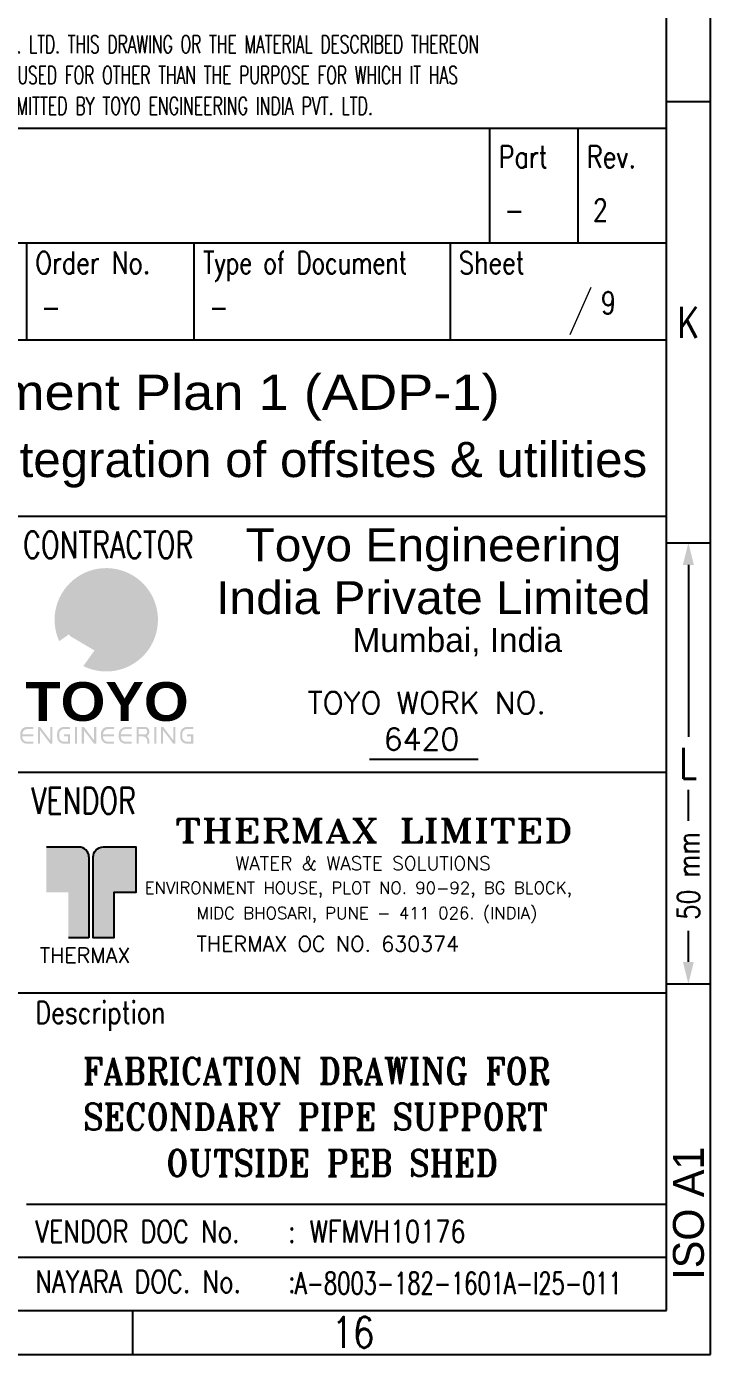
# Model space of a CAD drawing. Header units: inches. Extents: x 0 to 4002, y 0 to 2847.
# Drawn here: x 3625 to 4002, y 0 to 734 of the extents above; entities that cross this region are included whole.
import ezdxf
from ezdxf.enums import TextEntityAlignment as Align

# ---------------------------------------------------------------- set-up
doc = ezdxf.new("R2010")
doc.units = ezdxf.units.IN
doc.header["$MEASUREMENT"] = 0
doc.layers.add('DWGSHEET', color=7, linetype='Continuous')
doc.styles.add('ROMANS', font='romans.shx', dxfattribs={"width": 0.85})
doc.styles.add('ROMANT', font='romant.shx', dxfattribs={"height": 0.03125})
doc.styles.add('RT', font='ROMANT')
doc.styles.add('simplex', font='simplex.shx', dxfattribs={"width": 0.5, "height": 1000})
doc.styles.add('TKTypeRegular', font='')
doc.styles.add('TOYO', font='ariblk.ttf', dxfattribs={"width": 0.93})
doc.styles.add('TOYO ENGG PVT LTD', font='arial.ttf')
doc.styles.get('TKTypeRegular').set_extended_font_data('TKTypeRegular')

# ---------------------------------------------------------------- blocks, each defined once
blk = doc.blocks.new('Toyo_New_Logo')
at = {"layer": 'DWGSHEET', "linetype": 'Continuous', "true_color": 0x2d4c92}
h = blk.add_hatch(color=167, dxfattribs=at)
edge = h.paths.add_edge_path()
edge.add_ellipse((5.931, -5.436), major_axis=(-2.862, 0), ratio=0.896327, start_angle=75.04335, end_angle=395.04017, ccw=False)
edge.add_line((5.192, -7.914), (4.49, -8.893))
edge.add_arc((5.931, -5.991), 3.24, 243.5897, 564.40311)
edge.add_line((2.98, -7.33), (3.588, -6.908))
at = {"layer": 'DWGSHEET', "linetype": 'Continuous', "true_color": 0x349bd7}
h = blk.add_hatch(color=153, dxfattribs=at)
edge = h.paths.add_edge_path()
edge.add_ellipse((5.931, -4.852), major_axis=(-2.458, 0), ratio=0.77093, start_angle=212.25062, end_angle=411.71451, ccw=False)
edge.add_ellipse((5.931, -4.852), major_axis=(-2.458, 0), ratio=0.77093, start_angle=209.78989, end_angle=212.25062, ccw=False)
edge.add_ellipse((5.931, -4.852), major_axis=(-2.458, 0), ratio=0.77093, start_angle=92.32141, end_angle=209.78989, ccw=False)
edge.add_line((6.03, -6.745), (5.192, -7.914))
edge.add_ellipse((5.931, -5.436), major_axis=(-2.862, 0), ratio=0.896327, start_angle=75.04335, end_angle=395.04017)
edge.add_line((3.588, -6.908), (4.408, -6.339))
at = {"layer": 'DWGSHEET', "linetype": 'Continuous', "true_color": 0xa5d8f6}
h = blk.add_hatch(color=141, dxfattribs=at)
edge = h.paths.add_edge_path()
edge.add_ellipse((5.931, -4.852), major_axis=(-2.458, 0), ratio=0.77093, start_angle=212.25062, end_angle=411.71451)
edge.add_line((4.408, -6.339), (8.009, -3.841))
edge = h.paths.add_edge_path()
edge.add_ellipse((5.931, -4.852), major_axis=(-2.458, 0), ratio=0.77093, start_angle=92.32141, end_angle=209.78989)
edge.add_line((8.064, -3.911), (6.03, -6.745))
at = {"layer": 'DWGSHEET', "linetype": 'Continuous', "true_color": 0x2d4c92}
h = blk.add_hatch(color=167, dxfattribs=at)
h.paths.add_polyline_path([(1.352, -13.169), (0.67, -13.169), (0.67, -13.162, -0.392434), (0.962, -12.839), (1.352, -12.839), (1.352, -12.708), (0.962, -12.708, 0.414214), (0.539, -13.13), (0.539, -13.34, 0.399781), (0.941, -13.762), (1.352, -13.762), (1.352, -13.632), (0.962, -13.632, -0.414214), (0.67, -13.34), (0.67, -13.3), (1.352, -13.3)])
h.paths.add_polyline_path([(1.783, -12.919), (2.422, -13.762), (2.553, -13.762), (2.553, -12.707), (2.422, -12.707), (2.422, -13.545), (1.783, -12.708), (1.653, -12.708), (1.653, -13.762), (1.783, -13.762)])
h.paths.add_polyline_path([(2.984, -13.13, -0.414214), (3.276, -12.839), (3.666, -12.839), (3.666, -12.708), (3.276, -12.708, 0.414214), (2.853, -13.13), (2.853, -13.34, 0.399781), (3.255, -13.762), (3.666, -13.762), (3.666, -13.169), (3.277, -13.169), (3.277, -13.3), (3.535, -13.3), (3.535, -13.632), (3.276, -13.632, -0.414214), (2.984, -13.34)])
h.paths.add_polyline_path([(4.098, -12.708), (3.967, -12.708), (3.967, -13.762), (4.098, -13.762)])
h.paths.add_polyline_path([(4.529, -12.919), (5.167, -13.762), (5.299, -13.762), (5.299, -12.708), (5.168, -12.708), (5.168, -13.545), (4.529, -12.708), (4.398, -12.708), (4.398, -13.762), (4.529, -13.762)])
h.paths.add_polyline_path([(6.022, -12.839), (6.412, -12.839), (6.412, -12.708), (6.022, -12.708, 0.414214), (5.599, -13.131), (5.599, -13.34, 0.393843), (5.992, -13.762), (6.412, -13.762), (6.412, -13.632), (6.022, -13.632, -0.414214), (5.73, -13.34), (5.73, -13.3), (6.412, -13.3), (6.412, -13.169), (5.73, -13.169), (5.73, -13.162, -0.392781)])
h.paths.add_polyline_path([(7.135, -12.839), (7.525, -12.839), (7.525, -12.708), (7.135, -12.708, 0.399284), (6.712, -13.162), (6.712, -13.34, 0.393843), (7.106, -13.762), (7.525, -13.762), (7.525, -13.632), (7.135, -13.632, -0.414214), (6.843, -13.34), (6.843, -13.3), (7.525, -13.3), (7.525, -13.169), (6.843, -13.169), (6.843, -13.162, -0.392781)])
h.paths.add_polyline_path([(8.625, -12.964, 0.414214), (8.369, -12.708), (7.826, -12.708), (7.826, -13.762), (7.957, -13.762), (7.957, -13.3), (8.193, -13.3, -0.419288), (8.502, -13.604), (8.502, -13.762), (8.633, -13.762), (8.633, -13.604, 0.218768), (8.481, -13.274, 0.286017), (8.625, -13.045)])
h.paths.add_polyline_path([(7.957, -12.839), (8.369, -12.839, -0.418233), (8.494, -12.966), (8.494, -13.056, -0.39666), (8.365, -13.169), (7.957, -13.169)], flags=16)
h.paths.add_polyline_path([(9.065, -12.707), (8.934, -12.707), (8.934, -13.762), (9.065, -13.762)])
h.paths.add_polyline_path([(9.496, -12.707), (9.365, -12.707), (9.365, -13.762), (9.496, -13.762), (9.496, -12.918), (10.134, -13.762), (10.265, -13.762), (10.265, -12.707), (10.134, -12.707), (10.134, -13.544)])
h.paths.add_polyline_path([(10.989, -12.838), (11.379, -12.838), (11.379, -12.707), (10.989, -12.707, 0.414214), (10.566, -13.13), (10.566, -13.339, 0.414214), (10.989, -13.762), (11.379, -13.762), (11.379, -13.169), (10.989, -13.169), (10.989, -13.3), (11.248, -13.3), (11.248, -13.631), (10.989, -13.631, -0.414214), (10.697, -13.339), (10.697, -13.13, -0.414214)])
at = {"layer": 'DWGSHEET', "color": 167, "linetype": 'Continuous', "true_color": 0x2d4c92, "style": 'TOYO', "width": 0.93}
blk.add_text('TOYO', height=2.43, dxfattribs=at).set_placement((5.979, -11.115), align=Align.MIDDLE_CENTER)
blk = doc.blocks.new('text')
at = {"layer": 'DWGSHEET', "color": 7, "style": 'TOYO ENGG PVT LTD', "width": 0.9}
for s, p in [('Toyo Engineering', (44.67, -4.87)), ('India Private Limited', (44.67, -11.28))]:
    blk.add_text(s, height=4, dxfattribs=at).set_placement(p, align=Align.CENTER)
blk = doc.blocks.new('Temp11')
h = blk.add_hatch(color=1)
h.paths.add_polyline_path([(92799, 7122, -0.414214), (92938, 6982), (92938, 5848), (92650, 5848), (92650, 6485), (92342, 6485), (92342, 7122)])
h.paths.add_polyline_path([(92998, 5848), (93287, 5848), (93287, 6485), (93595, 6485), (93595, 7122), (93137, 7122, 0.414214), (92998, 6982)])
for p, q in [((101660, 0), (101660, 72313)), ((101041, 619), (101041, 71694)), ((101041, 17583), (101660, 17583)), ((82591, 17212), (101041, 17212)), ((98564, 15602), (98564, 17212)), ((99802, 15602), (99802, 17212)), ((82591, 15602), (101041, 15602)), ((92063, 15602), (92063, 14240)), ((94416, 14240), (94416, 15602)), ((98007, 15602), (98007, 14240)), ((82591, 14240), (101041, 14240)), ((82591, 11763), (101041, 11763)), ((101041, 11392), (101660, 11392)), ((101350, 11082), (101350, 8668)), ((96874, 8357), (98399, 8357)), ((82591, 8172), (101041, 8172)), ((101350, 7491), (101350, 7925)), ((101350, 5510), (101350, 5944)), ((82591, 5077), (101041, 5077)), ((101041, 5201), (101660, 5201)), ((101041, 2105), (92063, 2105)), ((101041, 1362), (90206, 1362)), ((619, 619), (101041, 619)), ((93549, 619), (93549, 0)), ((0, 0), (101660, 0))]:
    blk.add_line(p, q)
at = {"color": 1}
for p, q in [((92342, 7122), (92799, 7122)), ((92938, 6982), (92938, 5848)), ((92938, 5848), (92650, 5848))]:
    blk.add_line(p, q, dxfattribs=at)
at = {"lineweight": 0}
blk.add_lwpolyline([(99982, 14973), (99685, 14312)], dxfattribs=at)
at = {"color": 1}
blk.add_lwpolyline([(93137, 7122), (93595, 7122), (93595, 6485), (93287, 6485), (93287, 5848), (92998, 5848), (92998, 6982, -0.414214)], format="xyb", close=True, dxfattribs=at)
blk.add_arc((92799, 6982), 139, 0, 90, dxfattribs=at)
for points in [[(101273, 11082), (101350, 11392), (101273, 11082), (101427, 11082)], [(101273, 5510), (101350, 5201), (101273, 5510), (101427, 5510)]]:
    blk.add_solid(points)
at = {"xscale": 133.8067229394883, "yscale": 115.441094300735, "zscale": 133.8067229394883}
blk.add_blockref('text', (91795, 11693), dxfattribs=at)
at = {"linetype": 'Continuous', "xscale": 223.8708989221488, "yscale": 223.8708989221488, "zscale": 223.8708989221488}
blk.add_blockref('Toyo_New_Logo', (91854, 11652), dxfattribs=at)
at = {"color": 10, "style": 'ROMANS'}
for s, width, p in [('THIS DRAWING EMBODIES PROPRIETARY INFORMATION OF TOYO ENGINEERING INDIA PVT. LTD. THIS DRAWING OR THE MATERIAL DESCRIBED THEREON', 0.64, (82697, 18265)), ('MAY NOT BE COPIED OR DISCLOSED IN ANY FORM OR MEDIUM TO THIRD PARTIES, OR USED FOR OTHER THAN THE PURPOSE FOR WHICH IT HAS', 0.64, (82697, 17832)), ('BEEN PROVIDED, IN WHOLE OR IN PART IN ANY MANNER EXCEPT AS EXPRESSLY PERMITTED BY TOYO ENGINEERING INDIA PVT. LTD.', 0.65, (82697, 17399))]:
    blk.add_text(s, height=247.648, dxfattribs=dict(at, width=width)).set_placement(p)
for s, height, style, width, p in [('Part', 309.6, 'ROMANS', 0.8, (98688, 16654)), ('Rev.', 309.6, 'ROMANS', 0.8, (99926, 16654)), ('Order No.', 309.6, 'ROMANS', 0.8, (92187, 15168)), ('Type of Document', 309.56, 'ROMANS', 0.75, (94540, 15168)), ('Sheet', 309.6, 'ROMANS', 0.8, (98131, 15168)), ('Description', 309.56, 'ROMANS', 0.8, (92187, 4643)), ('FABRICATION DRAWING FOR', 371.47, 'ROMANT', 0.9, (92851, 3792, 0)), ('SECONDARY PIPE SUPPORT', 371.47, 'ROMANT', 0.9, (92856, 3151, 0)), ('OUTSIDE PEB SHED', 371.47, 'ROMANT', 0.9, (94020, 2501, 0)), ('VENDOR DOC No.', 309.56, 'ROMANS', 0.8, (92187, 1571)), (':', 310, 'ROMANS', 0.8, (95733, 1571)), ('NAYARA DOC. No.', 309.56, 'ROMANS', 0.8, (92187, 867)), (':', 310, 'ROMANS', 0.8, (95733, 867))]:
    blk.add_text(s, height=height, dxfattribs=dict(style=style, width=width)).set_placement(p)
at = {"color": 1, "style": 'ROMANS'}
for s, height, width, p in [('2', 310, 0.8, (100009, 15906)), ('-', 310, 0.8, (98771, 15906)), ('9', 310, 0.8, (100122, 14604)), ('-', 310, 0.8, (92270, 14544)), ('-', 310, 0.8, (94623, 14544)), ('CONTRACTOR', 371.5, 0.75, (92014, 11178)), ('VENDOR', 371.5, 0.75, (92128, 7587)), ('WFMVH10176', 309.6, 0.8, (96037, 1571)), ('A-8003-182-1601A-I25-011', 309.56, 0.7, (95828, 845))]:
    blk.add_text(s, height=height, dxfattribs=dict(at, width=width)).set_placement(p)
at = {"style": 'ROMANS', "width": 0.8}
for s, height, p in [('K', 433, (101350, 14487)), ('L', 433, (101350, 8296)), ('16', 433.4, (96645, 310))]:
    blk.add_text(s, height=height, dxfattribs=at).set_placement(p, align=Align.MIDDLE_CENTER)
at = {"color": 7, "style": 'TOYO ENGG PVT LTD', "width": 1.1}
blk.add_text('Asset Development Plan 1 (ADP-1)', height=495.3, dxfattribs=at).set_placement((92738, 13257), align=Align.CENTER)
at = {"color": 7}
for s, height, style, p in [('PRU and Augmentation & Integration of offsites & utilities', 495.3, 'TOYO ENGG PVT LTD', (92023, 12314)), ('Mumbai, India', 335.25, 'TOYO ENGG PVT LTD', (98108, 9859)), ('6420', 309.6, 'simplex', (97606, 8481))]:
    blk.add_text(s, height=height, dxfattribs=dict(at, style=style)).set_placement(p, align=Align.CENTER)
at = {"color": 7, "style": 'simplex'}
blk.add_text('TOYO WORK NO.', height=309.56, dxfattribs=at).set_placement((97679, 9146), align=Align.MIDDLE_CENTER)
at = {"color": 6, "style": 'RT', "width": 1.3}
blk.add_text('THERMAX LIMITED', height=334.33, dxfattribs=at).set_placement((94144, 7184))
at = {"style": 'ROMANS', "width": 0.8}
blk.add_text('50 mm', height=309.6, rotation=90, dxfattribs=at).set_placement((101350, 6717), align=Align.MIDDLE)
at = {"color": 2, "style": 'ROMANS'}
for s, height, p in [('WATER & WASTE SOLUTIONS', 190.99, (94991, 6799)), ('ENVIRONMENT HOUSE, PLOT NO. 90-92, BG BLOCK,', 169.77, (93720, 6464)), ('MIDC BHOSARI, PUNE - 411 026. (INDIA)', 169.77, (94449, 6109)), ('THERMAX OC NO. 630374', 212.22, (94449, 5656)), ('THERMAX', 212.2, (92248, 5495))]:
    blk.add_text(s, height=height, dxfattribs=at).set_placement(p)
at = {"style": 'TKTypeRegular'}
blk.add_text('ISO A1', height=433.4, rotation=90, dxfattribs=at).set_placement((101567, 1049))

msp = doc.modelspace()

# ---------------------------------------------------------------- block references
at = {"xscale": 0.03937007874015748, "yscale": 0.03937007874015748, "zscale": 0.03937007874015748}
msp.add_blockref('Temp11', (0, 0), dxfattribs=at)

doc.saveas('drawing.dxf')
